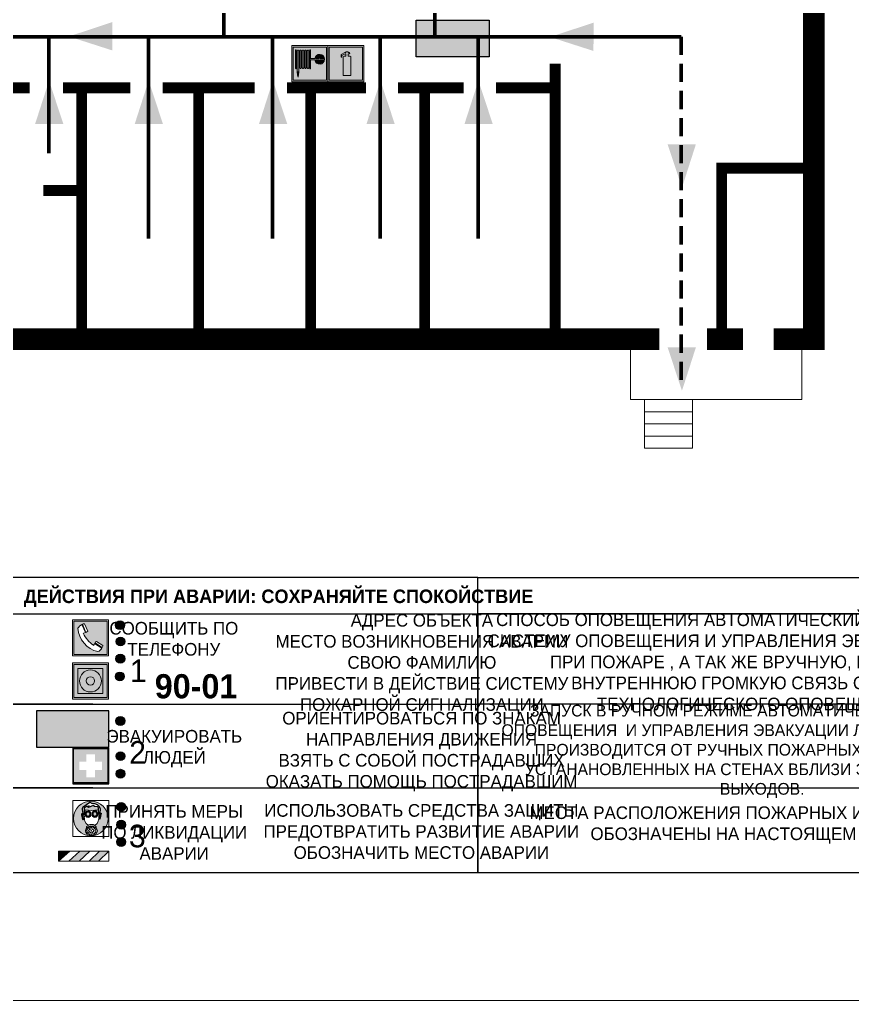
# Model space of a CAD drawing. Header units: millimetres. Extents: x 13810 to 67229, y 12374 to 21950.
# Drawn here: x 29277.9 to 29462.5, y 13754.2 to 13971.6 of the extents above; entities that cross this region are included whole.
import ezdxf

# ---------------------------------------------------------------- set-up
doc = ezdxf.new("R2010")
doc.units = ezdxf.units.MM
doc.linetypes.add('{ Wide Dash }', pattern=[12, 4, -2, 4, -2])
doc.layers.add('План_Штампы', color=7, linetype='Continuous')
doc.styles.add('обычный', font='arial.ttf')

# ---------------------------------------------------------------- blocks, each defined once
blk = doc.blocks.new('A$C38D26F80')
h = blk.add_hatch(color=5)
h.dxf.hatch_style = 1
h.paths.add_polyline_path([(-8.77, -4.48, 1), (-0.19, -4.48, 1)])
h.paths.add_polyline_path([(-6.75, -3.58), (-6.75, -3.31), (-6.62, -3.22), (-6.5, -3.22), (-6.42, -3.3), (-6.39, -3.28), (-6.59, -2.23), (-6.59, -2.01), (-6.38, -1.58), (-4.76, -0.4), (-4.13, -0.79, -0.362848), (-2.1, -2.1, -0.201049), (-2.17, -2.48, 0.085434), (-2.26, -3.13), (-1.9, -3.16), (-2.25, -4.7), (-2.4, -4.59), (-2.43, -4.34), (-2.36, -4.34), (-2.14, -3.34), (-2.47, -3.42), (-2.58, -1.95), (-2.77, -1.58), (-3.58, -1.52), (-3.92, -1.26), (-5.05, -1.73), (-4.87, -1.39), (-5.41, -1.6), (-5.41, -1.46), (-6.13, -1.87), (-6.18, -3.5), (-6.56, -3.47), (-6.37, -4.59), (-6.16, -4.43), (-6.16, -4.66), (-6.36, -4.79), (-6.37, -4.8), (-6.51, -4.76)], flags=16)
h.paths.add_polyline_path([(-6.51, -4.76), (-6.36, -4.79), (-6.37, -4.8)], flags=0)
h.paths.add_polyline_path([(-5.92, -2.34, 0.089508), (-2.67, -2.35), (-2.48, -3.88, -0.268602), (-3.4, -6.18, 0.262449), (-5.2, -6.18, -0.268602), (-6.11, -3.88)], flags=16)
edge = h.paths.add_edge_path(flags=16)
edge.add_ellipse((-5.19, -3.41), major_axis=(0, 0.842), ratio=0.848992, start_angle=0, end_angle=360)
edge = h.paths.add_edge_path(flags=0)
edge.add_ellipse((-5.19, -3.39), major_axis=(0, 0.665), ratio=0.853798, start_angle=0, end_angle=360)
edge = h.paths.add_edge_path(flags=0)
edge.add_ellipse((-5.19, -3.4), major_axis=(0, 0.528), ratio=0.864094, start_angle=0, end_angle=360)
edge = h.paths.add_edge_path(flags=16)
edge.add_ellipse((-3.47, -3.4), major_axis=(0, 0.842), ratio=0.848992, start_angle=0, end_angle=360)
h.paths.add_polyline_path([(-3.13, -6.45), (-3.13, -6.84, 0.383174), (-5.57, -6.85), (-5.57, -6.49, -0.369952)], flags=16)
edge = h.paths.add_edge_path(flags=0)
edge.add_ellipse((-3.47, -3.39), major_axis=(0, 0.665), ratio=0.853798, start_angle=0, end_angle=360)
edge = h.paths.add_edge_path(flags=0)
edge.add_ellipse((-3.47, -3.4), major_axis=(0, 0.528), ratio=0.864094, start_angle=0, end_angle=360)
edge = h.paths.add_edge_path(flags=16)
edge.add_ellipse((-4.34, -7.57), major_axis=(-1.48, 0), ratio=0.744955, start_angle=0, end_angle=360)
h.paths.add_polyline_path([(-5.01, -6.85, -1), (-5.15, -6.85, -1)], flags=0)
h.paths.add_polyline_path([(-5.33, -7.14, -1), (-5.47, -7.14, -1)], flags=0)
h.paths.add_polyline_path([(-4.61, -6.71, -1), (-4.74, -6.71, -1)], flags=16)
h.paths.add_polyline_path([(-5.43, -7.51, -1), (-5.57, -7.51, -1)], flags=0)
h.paths.add_polyline_path([(-4.26, -6.67, -1), (-4.4, -6.67, -1)], flags=16)
h.paths.add_polyline_path([(-4.74, -7.14, -1), (-4.88, -7.14, -1)], flags=0)
h.paths.add_polyline_path([(-4.93, -7.43, -1), (-5.07, -7.43, -1)], flags=0)
h.paths.add_polyline_path([(-4.41, -7.07, -1), (-4.54, -7.07, -1)], flags=0)
h.paths.add_polyline_path([(-5.33, -7.87, -1), (-5.46, -7.87, -1)], flags=0)
h.paths.add_polyline_path([(-3.8, -6.71, -1), (-3.94, -6.71, -1)], flags=16)
h.paths.add_polyline_path([(-4.85, -7.78, -1), (-4.98, -7.78, -1)], flags=0)
h.paths.add_polyline_path([(-3.96, -7.14, -1), (-4.1, -7.14, -1)], flags=0)
h.paths.add_polyline_path([(-4.33, -7.53, -1), (-4.47, -7.53, -1)], flags=0)
h.paths.add_polyline_path([(-5.09, -8.12, -1), (-5.23, -8.12, -1)], flags=0)
h.paths.add_polyline_path([(-3.5, -6.94, -1), (-3.64, -6.94, -1)], flags=0)
h.paths.add_polyline_path([(-4.54, -7.97, -1), (-4.68, -7.97, -1)], flags=0)
h.paths.add_polyline_path([(-3.66, -7.39, -1), (-3.8, -7.39, -1)], flags=0)
h.paths.add_polyline_path([(-4.73, -8.35, -1), (-4.86, -8.35, -1)], flags=0)
h.paths.add_polyline_path([(-4.09, -7.96, -1), (-4.23, -7.96, -1)], flags=0)
h.paths.add_polyline_path([(-3.77, -7.74, -1), (-3.91, -7.74, -1)], flags=0)
h.paths.add_polyline_path([(-3.22, -7.27, -1), (-3.35, -7.27, -1)], flags=0)
h.paths.add_polyline_path([(-4.34, -8.4, -1), (-4.47, -8.4, -1)], flags=0)
h.paths.add_polyline_path([(-3.16, -7.61, -1), (-3.3, -7.61, -1)], flags=0)
h.paths.add_polyline_path([(-3.9, -8.35, -1), (-4.04, -8.35, -1)], flags=0)
h.paths.add_polyline_path([(-3.32, -7.91, -1), (-3.46, -7.91, -1)], flags=0)
h.paths.add_polyline_path([(-3.55, -8.23, -1), (-3.69, -8.23, -1)], flags=0)
at = {"color": 5, "lineweight": 5}
for p, q in [((-4.48, 0), (-8.96, 0)), ((-8.96, 0), (-8.96, -4.48)), ((-4.48, 0), (0, 0)), ((0, 0), (0, -4.48)), ((-6.59, -2.01), (-6.38, -1.58)), ((-6.59, -2.23), (-6.59, -2.01)), ((-6.39, -3.28), (-6.59, -2.23)), ((-6.38, -1.58), (-4.76, -0.4)), ((-6.13, -1.87), (-6.18, -3.5)), ((-5.41, -1.46), (-6.13, -1.87)), ((-5.92, -2.34), (-6.11, -3.88)), ((-4.87, -1.39), (-5.41, -1.6)), ((-5.41, -1.6), (-5.41, -1.46)), ((-3.92, -1.26), (-5.05, -1.73)), ((-5.05, -1.73), (-4.87, -1.39)), ((-4.76, -0.4), (-4.13, -0.79)), ((-3.58, -1.52), (-3.92, -1.26)), ((-2.77, -1.58), (-3.58, -1.52)), ((-2.58, -1.95), (-2.77, -1.58)), ((-2.67, -2.34), (-2.48, -3.88)), ((-2.47, -3.42), (-2.58, -1.95)), ((-8.96, -8.96), (-8.96, -4.48)), ((-6.75, -3.31), (-6.62, -3.22)), ((-6.75, -3.58), (-6.75, -3.31)), ((-6.51, -4.76), (-6.75, -3.58)), ((-6.62, -3.22), (-6.5, -3.22)), ((-6.18, -3.5), (-6.56, -3.47)), ((-6.56, -3.47), (-6.37, -4.59)), ((-6.37, -4.8), (-6.51, -4.76)), ((-6.5, -3.22), (-6.42, -3.3)), ((-6.42, -3.3), (-6.39, -3.28)), ((-6.37, -4.59), (-6.16, -4.43)), ((-6.16, -4.66), (-6.37, -4.8)), ((-6.16, -4.43), (-6.16, -4.66)), ((-2.14, -3.34), (-2.47, -3.42)), ((-2.43, -4.34), (-2.4, -4.59)), ((-2.43, -4.34), (-2.36, -4.34)), ((-2.4, -4.59), (-2.25, -4.7)), ((-2.36, -4.34), (-2.14, -3.34)), ((-1.9, -3.16), (-2.26, -3.13)), ((-2.25, -4.7), (-1.9, -3.16)), ((0, -8.96), (0, -4.48)), ((-5.57, -6.49), (-5.57, -6.85)), ((-3.13, -6.45), (-3.13, -6.84)), ((-4.48, -8.96), (-8.96, -8.96)), ((-4.48, -8.96), (0, -8.96))]:
    blk.add_line(p, q, dxfattribs=at)
at = {"color": 5}
for p, q in [((-6.59, -2.01), (-6.38, -1.58)), ((-6.59, -2.23), (-6.59, -2.01)), ((-6.39, -3.28), (-6.59, -2.23)), ((-6.38, -1.58), (-4.76, -0.4)), ((-6.13, -1.87), (-6.18, -3.5)), ((-5.41, -1.46), (-6.13, -1.87)), ((-4.87, -1.39), (-5.41, -1.6)), ((-5.41, -1.6), (-5.41, -1.46)), ((-3.92, -1.26), (-5.05, -1.73)), ((-5.05, -1.73), (-4.87, -1.39)), ((-4.76, -0.4), (-4.13, -0.79)), ((-3.58, -1.52), (-3.92, -1.26)), ((-2.77, -1.58), (-3.58, -1.52)), ((-2.58, -1.95), (-2.77, -1.58)), ((-2.47, -3.42), (-2.58, -1.95)), ((-6.75, -3.31), (-6.62, -3.22)), ((-6.75, -3.58), (-6.75, -3.31)), ((-6.51, -4.76), (-6.75, -3.58)), ((-6.62, -3.22), (-6.5, -3.22)), ((-6.18, -3.5), (-6.56, -3.47)), ((-6.56, -3.47), (-6.37, -4.59)), ((-6.37, -4.8), (-6.51, -4.76)), ((-6.36, -4.79), (-6.51, -4.76)), ((-6.5, -3.22), (-6.42, -3.3)), ((-6.42, -3.3), (-6.39, -3.28)), ((-6.37, -4.59), (-6.16, -4.43)), ((-6.16, -4.66), (-6.37, -4.8)), ((-6.16, -4.66), (-6.36, -4.79)), ((-6.16, -4.43), (-6.16, -4.66)), ((-2.14, -3.34), (-2.47, -3.42)), ((-2.4, -4.59), (-2.43, -4.34)), ((-2.43, -4.34), (-2.36, -4.34)), ((-2.25, -4.7), (-2.4, -4.59)), ((-2.36, -4.34), (-2.14, -3.34)), ((-2.26, -3.13), (-1.9, -3.16)), ((-1.9, -3.16), (-2.25, -4.7))]:
    blk.add_line(p, q, dxfattribs=at)
at = {"color": 5, "lineweight": 5}
for centre, radius in [((-4.48, -4.48), 4.29), ((-5.4, -7.14), 0.0678), ((-5.08, -6.85), 0.0678), ((-4.81, -7.14), 0.0678), ((-4.67, -6.71), 0.0678), ((-4.47, -7.07), 0.0678), ((-4.33, -6.67), 0.0678), ((-4.03, -7.14), 0.0678), ((-3.87, -6.71), 0.0678), ((-3.57, -6.94), 0.0678), ((-3.28, -7.27), 0.0678), ((-5.5, -7.51), 0.0678), ((-5.4, -7.87), 0.0678), ((-5.16, -8.12), 0.0678), ((-5, -7.43), 0.0678), ((-4.91, -7.78), 0.0678), ((-4.79, -8.35), 0.0678), ((-4.61, -7.97), 0.0678), ((-4.4, -7.53), 0.0678), ((-4.4, -8.4), 0.0678), ((-4.16, -7.96), 0.0678), ((-3.97, -8.35), 0.0678), ((-3.84, -7.74), 0.0678), ((-3.73, -7.39), 0.0678), ((-3.62, -8.23), 0.0678), ((-3.39, -7.91), 0.0678), ((-3.23, -7.61), 0.0678)]:
    blk.add_circle(centre, radius, dxfattribs=at)
for centre, radius, start, end in [((-4.28, 6.66), 9.15, 259.6987, 280.1569), ((-2.6, -2.2), 0.513, 326.4781, 11.7739), ((-3.66, -4.24), 2.47, 171.573, 231.7124), ((-4.93, -4.24), 2.47, 308.2876, 8.427), ((-0.47, -3.05), 1.79, 161.5846, 182.4584), ((-4.33, -7.88), 1.87, 50.358, 131.5662), ((-4.34, -8.2), 1.82, 48.4943, 132.3565), ((-4.3, -7.78), 1.83, 60.5889, 119.4111)]:
    blk.add_arc(centre, radius, start, end, dxfattribs=at)
at = {"color": 5}
for centre, radius, start, end in [((-3.89, -2.66), 1.88, 17.387, 97.1599), ((-2.6, -2.2), 0.511, 326.3906, 11.8614), ((-0.35, -3.07), 1.91, 162.2553, 181.7878)]:
    blk.add_arc(centre, radius, start, end, dxfattribs=at)
at = {"color": 5, "lineweight": 5}
for centre, major_axis, ratio in [((-5.19, -3.41), (0, 0.842), 0.848992), ((-5.19, -3.39), (0, 0.665), 0.853798), ((-5.19, -3.4), (0, 0.528), 0.864094), ((-3.47, -3.4), (0, 0.842), 0.848992), ((-3.47, -3.39), (0, 0.665), 0.853798), ((-3.47, -3.4), (0, 0.528), 0.864094), ((-4.34, -7.57), (-1.48, 0), 0.744955)]:
    blk.add_ellipse(centre, major_axis=major_axis, ratio=ratio, dxfattribs=at)
blk = doc.blocks.new('A$C47DD6509')
at = {"lineweight": 5}
for points in [[(-8.69, 0), (-11.19, 0), (-11.19, -2.22)], [(-4.22, 0), (-6.45, 0), (-8.91, -2.22), (-6.61, -2.22)], [(0, 0), (-2.09, 0), (-4.36, -2.22), (-2.29, -2.22)]]:
    blk.add_hatch(color=242, dxfattribs=at).paths.add_polyline_path(points)
at = {"color": 242, "lineweight": 5}
for p, q in [((-11.19, -2.22), (-8.69, 0)), ((-11.19, -2.22), (-11.19, 0)), ((-11.19, 0), (-8.69, 0)), ((-11.19, 0), (0, 0)), ((-8.91, -2.22), (-6.45, 0)), ((-6.61, -2.22), (-4.22, 0)), ((-4.36, -2.22), (-2.09, 0)), ((-2.29, -2.22), (0, 0)), ((0, 0), (0, -2.22)), ((0, -2.22), (-11.19, -2.22))]:
    blk.add_line(p, q, dxfattribs=at)
blk = doc.blocks.new('A$C32E8229D')
at = {"true_color": 0xffffff}
blk.add_hatch(color=7, dxfattribs=at).paths.add_polyline_path([(0, 0), (0, -8), (16, -8), (16, 0)])
h = blk.add_hatch(color=126)
h.paths.add_polyline_path([(0.2, -0.2), (15.8, -0.2), (15.8, -7.8), (0.2, -7.8)])
h.paths.add_polyline_path([(13.49, -2.05), (12.08, -2.05), (11.37, -2.63, 0.162397), (11.29, -2.84), (11.29, -3.63), (10.35, -3.63), (10.35, -4.05), (11.68, -4.05), (11.68, -3.48), (12.26, -4.28), (11.29, -5.1), (11.29, -6.78), (11.85, -6.78), (11.85, -5.44), (12.8, -4.64), (12.8, -5.94), (14.46, -5.94), (14.46, -5.39), (13.45, -5.39), (13.45, -3.97), (12.46, -2.59), (13.15, -2.59), (13.69, -3.34), (14.18, -3)], flags=16)
h.paths.add_polyline_path([(10.74, -1.82, 1), (11.8, -1.82, 1)], flags=16)
h.paths.add_polyline_path([(9.39, -3.59), (5.99, -3.59), (6.56, -3.03), (5.91, -3.03), (5.1, -3.83), (5.91, -4.64), (6.56, -4.64), (5.99, -4.09), (9.39, -4.09)], flags=16)
h.paths.add_polyline_path([(4.29, -1.08), (1.72, -1.08), (1.72, -6.6), (4.29, -6.6)], flags=16)
at = {"color": 126}
blk.add_lwpolyline([(16, -8), (0, -8), (0, 0), (16, 0)], close=True, dxfattribs=at)
blk = doc.blocks.new('A$C18900ED3')
h = blk.add_hatch(color=126)
h.paths.add_polyline_path([(-0.18, -0.18), (-7.02, -0.18), (-7.02, -7.02), (-0.18, -7.02)])
h.paths.add_polyline_path([(-5.89, -4.46), (-5.89, -2.77), (-4.46, -2.77), (-4.46, -1.31), (-2.77, -1.31), (-2.77, -2.77), (-1.33, -2.77), (-1.33, -4.46), (-2.77, -4.46), (-2.77, -5.89), (-4.46, -5.89), (-4.46, -4.46)], flags=16)
at = {"color": 126}
for p, q in [((-7.2, 0), (-7.2, -7.2)), ((0, 0), (-7.2, 0)), ((0, -7.2), (0, 0)), ((-7.02, -7.02), (-7.02, -0.18)), ((-7.02, -0.18), (-0.18, -0.18)), ((-0.18, -0.18), (-0.18, -7.02)), ((-7.2, -7.2), (0, -7.2)), ((-0.18, -7.02), (-7.02, -7.02))]:
    blk.add_line(p, q, dxfattribs=at)
blk = doc.blocks.new('A$C456E1F9C')
at = {"lineweight": 5}
h = blk.add_hatch(color=242, dxfattribs=at)
h.paths.add_polyline_path([(0.51, -1.47), (0.51, -13.26), (12.29, -13.26), (12.29, -1.47)])
h.paths.add_polyline_path([(5.42, -4.95, -0.254479), (4.78, -5.4), (3.52, -2.53, -0.209735), (4.23, -2.4)], flags=16)
h.paths.add_polyline_path([(8.53, -8.6), (10.87, -10.17), (10.54, -10.76), (8.03, -9.13, -0.192251)], flags=16)
h.paths.add_polyline_path([(4.61, -5.49, 0.005518), (3.87, -5.72, 0.128647), (7.49, -10.01, 0.00809), (7.83, -9.33), (10.47, -10.97, -0.16736), (8.99, -12.25, -0.327862), (1.95, -3.95, -0.166952), (3.36, -2.62)], flags=16)
at = {"color": 242, "lineweight": 5}
for p, q in [((0, -13.77), (0, -0.97)), ((12.8, -0.97), (0, -0.97)), ((4.61, -5.49), (3.36, -2.62)), ((3.52, -2.53), (4.78, -5.4)), ((4.23, -2.4), (5.42, -4.95)), ((12.8, -13.77), (12.8, -0.97)), ((7.83, -9.33), (10.47, -10.97)), ((8.03, -9.13), (10.54, -10.76)), ((10.81, -10.12), (8.53, -8.6)), ((10.54, -10.76), (10.8, -10.3)), ((10.8, -10.3), (10.81, -10.12)), ((0, -13.77), (12.8, -13.77))]:
    blk.add_line(p, q, dxfattribs=at)
blk.add_lwpolyline([(0.51, -1.47), (12.29, -1.47), (12.29, -13.26), (0.51, -13.26)], close=True, dxfattribs=at)
for centre, radius, start, end in [((4.59, -5.34), 2.99, 114.2845, 152.1974), ((4.02, -3.27), 0.891, 76.3284, 123.7092), ((11.12, -3.31), 9.19, 183.9915, 256.6009), ((14.98, -39.1), 35.17, 107.1487, 108.4135), ((13.86, -0.94), 11.08, 205.5536, 234.8762), ((4.68, -4.59), 0.824, 276.9621, 334.0723), ((-13.31, 0.8), 23.44, 332.5487, 334.4027), ((8.94, -9.5), 0.989, 114.4092, 157.9388), ((7.87, -9.46), 3, 291.9291, 329.9329)]:
    blk.add_arc(centre, radius, start, end, dxfattribs=at)
blk = doc.blocks.new('A$C54414219')
at = {"true_color": 0xffffff}
h = blk.add_hatch(color=7, dxfattribs=at)
h.paths.add_polyline_path([(2.39, -9.45), (2.39, -18.3), (11.23, -18.3), (11.23, -9.45)], flags=0)
h.paths.add_polyline_path([(10.71, -13.87, -1), (2.92, -13.87, -1)], flags=0)
h.paths.add_polyline_path([(8.3, -13.87, -1), (5.33, -13.87, -1)], flags=0)
h.paths.add_polyline_path([(0.41, -7.47), (0.41, -20.27), (13.21, -20.27), (13.21, -7.47)])
h.paths.add_polyline_path([(0.92, -19.77), (12.71, -19.77), (12.71, -7.98), (0.92, -7.98)], flags=16)
h.paths.add_polyline_path([(11.23, -9.45), (11.23, -18.3), (2.39, -18.3), (2.39, -9.45)], flags=0)
at = {"lineweight": 5}
h = blk.add_hatch(color=242, dxfattribs=at)
h.paths.add_polyline_path([(12.71, -7.98), (0.92, -7.98), (0.92, -19.77), (12.71, -19.77)])
h.paths.add_polyline_path([(11.23, -18.3), (2.39, -18.3), (2.39, -9.45), (11.23, -9.45)], flags=16)
h.paths.add_polyline_path([(10.71, -13.87, -1), (2.92, -13.87, -1)], flags=0)
h.paths.add_polyline_path([(8.3, -13.87, -1), (5.33, -13.87, -1)], flags=0)
at = {"true_color": 0xffffff}
h = blk.add_hatch(color=7, dxfattribs=at)
h.paths.add_polyline_path([(2.39, -9.45), (2.39, -18.3), (11.23, -18.3), (11.23, -9.45)])
h.paths.add_polyline_path([(10.71, -13.87, -1), (2.92, -13.87, -1)], flags=16)
h.paths.add_polyline_path([(8.3, -13.87, -1), (5.33, -13.87, -1)], flags=0)
at = {"lineweight": 5}
h = blk.add_hatch(color=242, dxfattribs=at)
h.paths.add_polyline_path([(2.92, -13.87, 1), (10.71, -13.87, 1)])
h.paths.add_polyline_path([(8.3, -13.87, -1), (5.33, -13.87, -1)], flags=16)
at = {"color": 242, "lineweight": 5}
for p, q in [((0.41, -20.27), (0.41, -7.47)), ((0.41, -7.47), (13.21, -7.47)), ((0.41, -7.47), (13.21, -7.47)), ((13.21, -20.27), (13.21, -7.47)), ((0.41, -20.27), (13.21, -20.27))]:
    blk.add_line(p, q, dxfattribs=at)
for points in [[(0.92, -7.98), (12.71, -7.98), (12.71, -19.77), (0.92, -19.77)], [(2.39, -9.45), (11.23, -9.45), (11.23, -18.3), (2.39, -18.3)]]:
    blk.add_lwpolyline(points, close=True, dxfattribs=at)
for radius in [3.89, 1.49]:
    blk.add_circle((6.81, -13.87), radius, dxfattribs=at)
blk = doc.blocks.new('A$C37112FD5')
at = {"true_color": 0xf5f5ff}
h = blk.add_hatch(color=7, dxfattribs=at)
h.dxf.hatch_style = 1
h.paths.add_polyline_path([(12.8, -7.4), (0, -7.4), (0, -20.2), (12.8, -20.2)])
h.paths.add_polyline_path([(12.29, -7.91), (12.29, -19.69), (0.51, -19.69), (0.51, -7.91)], flags=16)
h.paths.add_polyline_path([(4.98, -9.04, -0.42597), (5.17, -9.22), (5.17, -12.25), (5.17, -15.29, -0.432244), (4.98, -15.47), (4.83, -15.47, -0.42597), (4.64, -15.29), (4.64, -12.25), (4.64, -9.22, -0.432244), (4.83, -9.04)], flags=0)
h.paths.add_polyline_path([(4.28, -9.22), (4.28, -12.25), (4.28, -15.29, -0.432244), (4.09, -15.47), (3.94, -15.47, -0.42597), (3.75, -15.29), (3.75, -12.25), (3.75, -9.22, -0.432244), (3.94, -9.04), (4.09, -9.04, -0.42597)], flags=0)
h.paths.add_polyline_path([(5.72, -9.04), (5.87, -9.04, -0.42597), (6.06, -9.22), (6.06, -12.25), (6.06, -15.29, -0.432244), (5.87, -15.47), (5.72, -15.47, -0.42597), (5.53, -15.29), (5.53, -12.25), (5.53, -9.22, -0.432244)], flags=0)
h.paths.add_polyline_path([(6.42, -8.9), (6.5, -8.9, -0.42597), (6.69, -9.08), (6.69, -12.03), (8.21, -12.03, -15.824349), (8.21, -12.47), (6.69, -12.47), (6.69, -15.42, -0.432244), (6.5, -15.6), (6.42, -15.6)], flags=0)
h.paths.add_polyline_path([(3.39, -9.22), (3.39, -12.25), (3.39, -15.29, -0.432244), (3.2, -15.47), (3.05, -15.47, -0.42597), (2.85, -15.29), (2.85, -12.25), (2.85, -9.22, -0.432244), (3.05, -9.04), (3.2, -9.04, -0.42597)], flags=0)
h.paths.add_polyline_path([(2.5, -9.22), (2.5, -16.71), (1.96, -16.71), (1.96, -9.22, -0.432244), (2.15, -9.04), (2.31, -9.04, -0.42597)], flags=0)
h.paths.add_polyline_path([(1.61, -8.9), (1.61, -15.6), (1.57, -15.6, -0.42597), (1.37, -15.42), (1.37, -12.03), (1.37, -9.09, -0.432244), (1.57, -8.9)], flags=0)
h.paths.add_polyline_path([(9.76, -10.81), (9.76, -12.03), (8.49, -12.03, -0.336371)], flags=0)
h.paths.add_polyline_path([(8.49, -12.47), (9.76, -12.47), (9.76, -13.7, -0.336371)], flags=0)
h.paths.add_polyline_path([(10.11, -10.81, -0.336371), (11.38, -12.03), (10.11, -12.03)], flags=0)
h.paths.add_polyline_path([(10.11, -12.47), (11.38, -12.47, -0.336371), (10.11, -13.7)], flags=0)
h.paths.add_polyline_path([(2.5, -16.84), (2.5, -17.05), (1.97, -17.05), (1.97, -16.84)], flags=0)
h.paths.add_polyline_path([(2.5, -17.24, -0.033778), (2.24, -18.6, -0.033778), (1.97, -17.24)], flags=0)
h = blk.add_hatch(color=242)
h.dxf.hatch_style = 1
h.paths.add_polyline_path([(12.29, -7.91), (0.51, -7.91), (0.51, -19.69), (12.29, -19.69)])
h.paths.add_polyline_path([(6.42, -15.6), (6.42, -8.9), (6.5, -8.9, -0.42597), (6.69, -9.08), (6.69, -12.03), (8.21, -12.03, -15.824349), (8.21, -12.47), (6.69, -12.47), (6.69, -15.42, -0.432244), (6.5, -15.6)], flags=16)
h.paths.add_polyline_path([(5.87, -15.47), (5.72, -15.47, -0.42597), (5.53, -15.29), (5.53, -12.25), (5.53, -9.22, -0.432244), (5.72, -9.04), (5.87, -9.04, -0.42597), (6.06, -9.22), (6.06, -12.25), (6.06, -15.29, -0.432244)], flags=16)
h.paths.add_polyline_path([(4.98, -15.47), (4.83, -15.47, -0.42597), (4.64, -15.29), (4.64, -12.25), (4.64, -9.22, -0.432244), (4.83, -9.04), (4.98, -9.04, -0.42597), (5.17, -9.22), (5.17, -12.25), (5.17, -15.29, -0.432244)], flags=16)
h.paths.add_polyline_path([(4.09, -15.47), (3.94, -15.47, -0.42597), (3.75, -15.29), (3.75, -12.25), (3.75, -9.22, -0.432244), (3.94, -9.04), (4.09, -9.04, -0.42597), (4.28, -9.22), (4.28, -12.25), (4.28, -15.29, -0.432244)], flags=16)
h.paths.add_polyline_path([(3.2, -15.47), (3.05, -15.47, -0.42597), (2.85, -15.29), (2.85, -12.25), (2.85, -9.22, -0.432244), (3.05, -9.04), (3.2, -9.04, -0.42597), (3.39, -9.22), (3.39, -12.25), (3.39, -15.29, -0.432244)], flags=16)
h.paths.add_polyline_path([(2.5, -17.05), (1.97, -17.05), (1.97, -16.84), (2.5, -16.84)], flags=16)
h.paths.add_polyline_path([(2.5, -17.24, -0.033778), (2.24, -18.6, -0.033778), (1.97, -17.24)], flags=16)
h.paths.add_polyline_path([(2.5, -16.71), (1.96, -16.71), (1.96, -9.22, -0.432244), (2.15, -9.04), (2.31, -9.04, -0.42597), (2.5, -9.22)], flags=16)
h.paths.add_polyline_path([(1.61, -15.6), (1.57, -15.6, -0.42597), (1.37, -15.42), (1.37, -12.03), (1.37, -9.09, -0.432244), (1.57, -8.9), (1.61, -8.9)], flags=16)
h.paths.add_polyline_path([(8.49, -12.47), (9.76, -12.47), (9.76, -13.7, -0.336371)], flags=0)
h.paths.add_polyline_path([(10.11, -13.7), (10.11, -12.47), (11.38, -12.47, -0.336371)], flags=0)
h.paths.add_polyline_path([(8.49, -12.03, -0.336371), (9.76, -10.81), (9.76, -12.03)], flags=0)
h.paths.add_polyline_path([(10.11, -12.03), (10.11, -10.81, -0.336371), (11.38, -12.03)], flags=0)
h = blk.add_hatch(color=7, dxfattribs=at)
h.dxf.hatch_style = 1
h.paths.add_polyline_path([(1.61, -8.9), (1.57, -8.9, 0.432244), (1.37, -9.09), (1.37, -12.03), (1.37, -15.42, 0.42597), (1.57, -15.6), (1.61, -15.6)])
h.paths.add_polyline_path([(2.5, -9.22, 0.42597), (2.31, -9.04), (2.15, -9.04, 0.432244), (1.96, -9.22), (1.96, -16.71), (2.5, -16.71)])
h.paths.add_polyline_path([(2.5, -16.84), (1.97, -16.84), (1.97, -17.05), (2.5, -17.05)])
h.paths.add_polyline_path([(2.5, -17.24), (1.97, -17.24, 0.033778), (2.24, -18.6, 0.033778)])
h.paths.add_polyline_path([(3.39, -12.25), (3.39, -9.22, 0.42597), (3.2, -9.04), (3.05, -9.04, 0.432244), (2.85, -9.22), (2.85, -12.25), (2.85, -15.29, 0.42597), (3.05, -15.47), (3.2, -15.47, 0.432244), (3.39, -15.29)])
h.paths.add_polyline_path([(4.28, -12.25), (4.28, -9.22, 0.42597), (4.09, -9.04), (3.94, -9.04, 0.432244), (3.75, -9.22), (3.75, -12.25), (3.75, -15.29, 0.42597), (3.94, -15.47), (4.09, -15.47, 0.432244), (4.28, -15.29)])
h.paths.add_polyline_path([(5.17, -12.25), (5.17, -9.22, 0.42597), (4.98, -9.04), (4.83, -9.04, 0.432244), (4.64, -9.22), (4.64, -12.25), (4.64, -15.29, 0.42597), (4.83, -15.47), (4.98, -15.47, 0.432244), (5.17, -15.29)])
h.paths.add_polyline_path([(6.06, -12.25), (6.06, -9.22, 0.42597), (5.87, -9.04), (5.72, -9.04, 0.432244), (5.53, -9.22), (5.53, -12.25), (5.53, -15.29, 0.42597), (5.72, -15.47), (5.87, -15.47, 0.432244), (6.06, -15.29)])
h.paths.add_polyline_path([(6.69, -12.47), (8.21, -12.47, 15.824349), (8.21, -12.03), (6.69, -12.03), (6.69, -9.08, 0.42597), (6.5, -8.9), (6.42, -8.9), (6.42, -15.6), (6.5, -15.6, 0.432244), (6.69, -15.42)])
h.paths.add_polyline_path([(8.49, -12.47), (9.76, -12.47), (9.76, -13.7, -0.336371)], flags=16)
h.paths.add_polyline_path([(8.49, -12.03, -0.336371), (9.76, -10.81), (9.76, -12.03)], flags=16)
h.paths.add_polyline_path([(10.11, -12.47), (11.38, -12.47, -0.336371), (10.11, -13.7)], flags=16)
h.paths.add_polyline_path([(10.11, -12.03), (10.11, -10.81, -0.336371), (11.38, -12.03)], flags=16)
h = blk.add_hatch(color=242)
h.dxf.hatch_style = 1
h.paths.add_polyline_path([(9.76, -10.81, 0.336371), (8.49, -12.03), (9.76, -12.03)])
h.paths.add_polyline_path([(10.11, -10.81), (10.11, -12.03), (11.38, -12.03, 0.336371)])
h.paths.add_polyline_path([(11.38, -12.47), (10.11, -12.47), (10.11, -13.7, 0.336371)])
h.paths.add_polyline_path([(9.76, -12.47), (8.49, -12.47, 0.336371), (9.76, -13.7)])
at = {"color": 242, "lineweight": 5}
for p, q in [((0, -20.2), (0, -7.4)), ((0, -7.4), (12.8, -7.4)), ((1.37, -12.03), (1.37, -9.08)), ((1.57, -8.9), (1.61, -8.9)), ((1.61, -8.9), (1.61, -15.6)), ((1.96, -16.71), (1.96, -9.22)), ((2.15, -9.04), (2.31, -9.04)), ((2.5, -16.71), (2.5, -9.22)), ((2.85, -12.25), (2.85, -9.22)), ((3.05, -9.04), (3.2, -9.04)), ((3.39, -12.25), (3.39, -9.22)), ((3.75, -12.25), (3.75, -9.22)), ((3.94, -9.04), (4.09, -9.04)), ((4.28, -12.25), (4.28, -9.22)), ((4.64, -12.25), (4.64, -9.22)), ((4.83, -9.04), (4.98, -9.04)), ((5.17, -12.25), (5.17, -9.22)), ((5.53, -12.25), (5.53, -9.22)), ((5.72, -9.04), (5.87, -9.04)), ((6.06, -12.25), (6.06, -9.22)), ((6.42, -8.9), (6.42, -15.6)), ((6.5, -8.9), (6.42, -8.9)), ((6.69, -12.03), (6.69, -9.08)), ((12.8, -20.2), (12.8, -7.4)), ((1.37, -12.03), (1.37, -15.42)), ((2.85, -12.25), (2.85, -15.29)), ((3.39, -12.25), (3.39, -15.29)), ((3.75, -12.25), (3.75, -15.29)), ((4.28, -12.25), (4.28, -15.29)), ((4.64, -12.25), (4.64, -15.29)), ((5.17, -12.25), (5.17, -15.29)), ((5.53, -12.25), (5.53, -15.29)), ((6.06, -12.25), (6.06, -15.29)), ((8.21, -12.03), (6.69, -12.03)), ((8.21, -12.47), (6.69, -12.47)), ((6.69, -12.47), (6.69, -15.42)), ((9.76, -12.03), (8.49, -12.03)), ((9.76, -12.47), (8.49, -12.47)), ((9.76, -10.81), (9.76, -12.03)), ((9.76, -12.47), (9.76, -13.7)), ((10.11, -10.81), (10.11, -12.03)), ((11.38, -12.03), (10.11, -12.03)), ((11.38, -12.47), (10.11, -12.47)), ((10.11, -12.47), (10.11, -13.7)), ((1.57, -15.6), (1.61, -15.6)), ((1.96, -16.71), (2.5, -16.71)), ((1.97, -16.84), (2.5, -16.84)), ((1.97, -17.05), (1.97, -16.84)), ((2.5, -17.05), (1.97, -17.05)), ((1.97, -17.24), (2.5, -17.24)), ((2.5, -16.84), (2.5, -17.05)), ((3.05, -15.47), (3.2, -15.47)), ((3.94, -15.47), (4.09, -15.47)), ((4.83, -15.47), (4.98, -15.47)), ((5.72, -15.47), (5.87, -15.47)), ((6.42, -15.6), (6.5, -15.6)), ((0, -20.2), (12.8, -20.2))]:
    blk.add_line(p, q, dxfattribs=at)
blk.add_lwpolyline([(0.51, -7.91), (12.29, -7.91), (12.29, -19.69), (0.51, -19.69)], close=True, dxfattribs=at)
for centre, radius, start, end in [((1.56, -9.09), 0.182, 87.1027, 180.6071), ((2.15, -9.22), 0.182, 87.1027, 180.6071), ((2.32, -9.22), 0.182, 359.3929, 92.8973), ((3.04, -9.22), 0.182, 87.1027, 180.6071), ((3.21, -9.22), 0.182, 359.3929, 92.8973), ((3.93, -9.22), 0.182, 87.1027, 180.6071), ((4.1, -9.22), 0.182, 359.3929, 92.8973), ((4.82, -9.22), 0.182, 87.1027, 180.6071), ((4.99, -9.22), 0.182, 359.3929, 92.8973), ((5.71, -9.22), 0.182, 87.1027, 180.6071), ((5.88, -9.22), 0.182, 359.3929, 92.8973), ((6.51, -9.09), 0.182, 359.3929, 92.8973), ((9.93, -12.25), 1.74, 187.2319, 172.7681), ((9.93, -12.25), 1.46, 96.9927, 171.3585), ((9.93, -12.25), 1.46, 188.6415, 263.0073), ((9.93, -12.25), 1.46, 8.6415, 83.0073), ((9.93, -12.25), 1.46, 276.9927, 351.3585), ((1.56, -15.42), 0.182, 179.3929, 272.8973), ((12.17, -15.98), 10.27, 187.041, 194.7793), ((-7.7, -15.98), 10.27, 345.2207, 352.959), ((3.04, -15.29), 0.182, 179.3929, 272.8973), ((3.21, -15.29), 0.182, 267.1027, 0.6071), ((3.93, -15.29), 0.182, 179.3929, 272.8973), ((4.1, -15.29), 0.182, 267.1027, 0.6071), ((4.82, -15.29), 0.182, 179.3929, 272.8973), ((4.99, -15.29), 0.182, 267.1027, 0.6071), ((5.71, -15.29), 0.182, 179.3929, 272.8973), ((5.88, -15.29), 0.182, 267.1027, 0.6071), ((6.51, -15.42), 0.182, 267.1027, 0.6071)]:
    blk.add_arc(centre, radius, start, end, dxfattribs=at)
blk = doc.blocks.new('A$C3AD82952')
at = {"true_color": 0xf5f5ff}
h = blk.add_hatch(color=7, dxfattribs=at)
h.dxf.hatch_style = 1
h.paths.add_polyline_path([(8.21, 8.73, 0.414214), (7.89, 9.05), (7.22, 9.05), (7.22, 9.92), (7.59, 9.92, 1), (7.57, 10.36), (7.22, 10.36), (7.22, 10.6), (6.43, 10.6), (6.43, 10.36), (6.01, 10.36), (4.74, 9.59), (4.74, 8.69), (4.98, 8.73), (4.98, 9.26), (6.12, 9.91), (6.43, 9.91), (6.43, 9.05), (5.76, 9.05, 0.414214), (5.44, 8.73), (5.44, 2.2), (8.21, 2.2)], flags=0)
h.paths.add_polyline_path([(12.8, 12.8), (0, 12.8), (0, 0), (12.8, 0)])
h.paths.add_polyline_path([(0.51, 12.29), (12.29, 12.29), (12.29, 0.51), (0.51, 0.51)], flags=16)
h.paths.add_polyline_path([(4.74, 9.59), (6.01, 10.36), (6.43, 10.36), (6.43, 10.6), (7.22, 10.6), (7.22, 10.36), (7.59, 10.36, -0.94586), (7.59, 9.92), (7.22, 9.92), (7.22, 9.05), (7.89, 9.05, -0.414214), (8.21, 8.73), (8.21, 2.2), (5.44, 2.2), (5.44, 8.73, -0.414214), (5.76, 9.05), (6.43, 9.05), (6.43, 9.91), (6.12, 9.91), (4.98, 9.26), (4.98, 8.73), (4.74, 8.69)], flags=0)
h = blk.add_hatch(color=242)
h.dxf.hatch_style = 1
h.paths.add_polyline_path([(12.29, 12.29), (0.51, 12.29), (0.51, 0.51), (12.29, 0.51)])
h.paths.add_polyline_path([(4.74, 8.69), (4.74, 9.59), (6.01, 10.36), (6.43, 10.36), (6.43, 10.6), (7.22, 10.6), (7.22, 10.36), (7.59, 10.36, -0.94586), (7.59, 9.92), (7.22, 9.92), (7.22, 9.05), (7.89, 9.05, -0.414214), (8.21, 8.73), (8.21, 2.2), (5.44, 2.2), (5.44, 8.73, -0.414214), (5.76, 9.05), (6.43, 9.05), (6.43, 9.91), (6.12, 9.91), (4.98, 9.26), (4.98, 8.73)], flags=16)
h = blk.add_hatch(color=7, dxfattribs=at)
h.dxf.hatch_style = 1
h.paths.add_polyline_path([(8.21, 8.73, 0.414214), (7.89, 9.05), (7.22, 9.05), (7.22, 9.92), (7.59, 9.92, 1), (7.57, 10.36), (7.22, 10.36), (7.22, 10.6), (6.43, 10.6), (6.43, 10.36), (6.01, 10.36), (4.74, 9.59), (4.74, 8.69), (4.98, 8.73), (4.98, 9.26), (6.12, 9.91), (6.43, 9.91), (6.43, 9.05), (5.76, 9.05, 0.414214), (5.44, 8.73), (5.44, 2.2), (8.21, 2.2)])
at = {"color": 242, "lineweight": 5}
for p, q in [((0, 0), (0, 12.8)), ((0, 12.8), (12.8, 12.8)), ((7.22, 10.6), (6.43, 10.6)), ((6.43, 10.6), (6.43, 10.36)), ((7.22, 10.36), (7.22, 10.6)), ((12.8, 0), (12.8, 12.8)), ((6.01, 10.36), (4.74, 9.59)), ((4.74, 9.59), (4.74, 8.69)), ((4.74, 8.69), (4.98, 8.73)), ((4.98, 9.26), (6.12, 9.91)), ((4.98, 8.73), (4.98, 9.26)), ((5.44, 2.2), (5.44, 8.73)), ((5.76, 9.05), (6.43, 9.05)), ((6.01, 10.36), (6.43, 10.36)), ((6.12, 9.91), (6.43, 9.91)), ((6.43, 9.91), (6.43, 9.05)), ((7.59, 10.36), (7.22, 10.36)), ((7.22, 9.05), (7.22, 9.92)), ((7.59, 9.92), (7.22, 9.92)), ((7.89, 9.05), (7.22, 9.05)), ((8.21, 2.2), (8.21, 8.73)), ((0, 0), (12.8, 0)), ((5.44, 2.2), (8.21, 2.2))]:
    blk.add_line(p, q, dxfattribs=at)
blk.add_lwpolyline([(0.51, 12.29), (12.29, 12.29), (12.29, 0.51), (0.51, 0.51)], close=True, dxfattribs=at)
for centre, radius, start, end in [((5.76, 8.73), 0.32, 90, 180), ((7.58, 10.14), 0.223, 273.1875, 86.8125), ((7.89, 8.73), 0.32, 0, 90)]:
    blk.add_arc(centre, radius, start, end, dxfattribs=at)

msp = doc.modelspace()

# ---------------------------------------------------------------- hatches: boundary and pattern name
at = {"lineweight": 0}
h = msp.add_hatch(color=256, dxfattribs=at)
h.dxf.hatch_style = 1
h.paths.add_polyline_path([(29299.16, 13837.36, 1), (29301.09, 13837.36, 1)])
h = msp.add_hatch(color=256, dxfattribs=at)
h.dxf.hatch_style = 1
h.paths.add_polyline_path([(29299.26, 13833.77, 1), (29301.2, 13833.77, 1)])
h = msp.add_hatch(color=256, dxfattribs=at)
h.dxf.hatch_style = 1
h.paths.add_polyline_path([(29299.23, 13829.96, 1), (29301.16, 13829.96, 1)])
h = msp.add_hatch(color=256, dxfattribs=at)
h.dxf.hatch_style = 1
h.paths.add_polyline_path([(29299.14, 13826.03, 1), (29301.07, 13826.03, 1)])
h = msp.add_hatch(color=256, dxfattribs=at)
h.dxf.hatch_style = 1
h.paths.add_polyline_path([(29299.23, 13816.15, 1), (29301.16, 13816.15, 1)])
h = msp.add_hatch(color=256, dxfattribs=at)
h.dxf.hatch_style = 1
h.paths.add_polyline_path([(29299.27, 13808.37, 1), (29301.2, 13808.37, 1)])
h = msp.add_hatch(color=256, dxfattribs=at)
h.dxf.hatch_style = 1
h.paths.add_polyline_path([(29299.26, 13804.47, 1), (29301.19, 13804.47, 1)])
h = msp.add_hatch(color=256, dxfattribs=at)
h.dxf.hatch_style = 1
h.paths.add_polyline_path([(29299.42, 13797.11, 1), (29301.35, 13797.11, 1)])
h = msp.add_hatch(color=256, dxfattribs=at)
h.dxf.hatch_style = 1
h.paths.add_polyline_path([(29299.41, 13793.17, 1), (29301.34, 13793.17, 1)])
h = msp.add_hatch(color=256, dxfattribs=at)
h.dxf.hatch_style = 1
h.paths.add_polyline_path([(29299.42, 13789.33, 1), (29301.35, 13789.33, 1)])

# ---------------------------------------------------------------- linework, layer by layer
at = {"color": 126, "lineweight": 0, "true_color": 0x008754}
msp.add_lwpolyline([(29066.55, 14149.23), (29666.55, 14149.23), (29666.55, 13754.23), (29066.55, 13754.23)], close=True, dxfattribs=at)
at = {"lineweight": 0}
for points, const_width in [([(29422.41, 14064.35), (29453.98, 14064.35), (29453.98, 13900.76), (29445.1, 13900.76)], 4.8), ([(29396.63, 13961.81), (29396.63, 13899.94)], 2.4), ([(29253.35, 13956.49), (29280.09, 13956.49)], 2.4), ([(29287.46, 13956.49), (29302.42, 13956.49)], 2.4), ([(29291.63, 13956.49), (29291.63, 13901.22)], 2.4), ([(29309.58, 13956.49), (29330, 13956.49)], 2.4), ([(29317.55, 13956.49), (29317.55, 13900.58)], 2.4), ([(29337.16, 13956.49), (29354.64, 13956.49)], 2.4), ([(29342.41, 13956.49), (29342.41, 13901.64)], 2.4), ([(29361.8, 13956.49), (29376.33, 13956.49)], 2.4), ([(29367.7, 13956.49), (29367.7, 13899.94)], 2.4), ([(29396.63, 13956.49), (29383.49, 13956.49)], 2.4), ([(29433.55, 13901.51), (29433.55, 13938.68), (29452.62, 13938.68)], 2.4), ([(29291.63, 13933.71), (29283.13, 13933.71)], 2.4), ([(29419.72, 13900.76), (29202.82, 13900.76)], 4.8), ([(29438.3, 13900.76), (29430.31, 13900.76)], 4.8)]:
    msp.add_lwpolyline(points, dxfattribs=dict(at, const_width=const_width))
at = {"color": 126, "lineweight": 100, "true_color": 0x008754}
for points in [[(29323.14, 13967.78), (29323.14, 14034.33)], [(29369.95, 13967.78), (29369.95, 14034.33)], [(29220.64, 13967.78), (29424.54, 13967.78)], [(29284.32, 13967.78), (29284.32, 13941.99)], [(29306.41, 13967.78), (29306.41, 13923.1)], [(29333.97, 13967.78), (29333.97, 13923.1)], [(29357.81, 13967.78), (29357.81, 13923.1)], [(29379.54, 13967.78), (29379.54, 13923.1)]]:
    msp.add_lwpolyline(points, dxfattribs=at)
at = {"color": 126, "linetype": '{ Wide Dash }', "lineweight": 100, "true_color": 0x008754}
msp.add_lwpolyline([(29424.54, 13967.78), (29424.54, 13890.74)], dxfattribs=at)
at = {"lineweight": 0}
msp.add_lwpolyline([(29413.3, 13900.54), (29413.3, 13887.41), (29451.34, 13887.41), (29451.34, 13899.25)], dxfattribs=at)
for points in [[(29416.45, 13884.68), (29427.11, 13884.68), (29427.11, 13887.38), (29416.45, 13887.38)], [(29416.45, 13881.99), (29427.11, 13881.99), (29427.11, 13884.68), (29416.45, 13884.68)], [(29416.45, 13879.29), (29427.11, 13879.29), (29427.11, 13881.99), (29416.45, 13881.99)], [(29416.45, 13876.6), (29427.11, 13876.6), (29427.11, 13879.29), (29416.45, 13879.29)]]:
    msp.add_lwpolyline(points, close=True, dxfattribs=at)
for points in [[(29235.68, 13839.89), (29379.45, 13839.89), (29379.45, 13847.94), (29235.68, 13847.94)], [(29379.45, 13847.94), (29501.17, 13847.94), (29501.17, 13782.49), (29379.45, 13782.49)], [(29379.45, 13847.94), (29501.17, 13847.94), (29501.17, 13839.89), (29379.45, 13839.89)], [(29235.68, 13839.89), (29379.45, 13839.89), (29379.45, 13782.49), (29235.68, 13782.49)], [(29379.45, 13839.89), (29501.17, 13839.89), (29501.17, 13819.9), (29379.45, 13819.9)], [(29501.17, 13819.9), (29379.45, 13819.9), (29379.45, 13801.32), (29501.17, 13801.32)]]:
    msp.add_lwpolyline(points, close=True)
for points in [[(29294.1, 13819.9), (29235.68, 13819.9), (29379.45, 13819.9)], [(29294.1, 13801.32), (29235.68, 13801.32), (29379.45, 13801.32)]]:
    msp.add_lwpolyline(points)
for centre in [(29300.12, 13837.36), (29300.23, 13833.77), (29300.19, 13829.96), (29300.11, 13826.03), (29300.19, 13816.15), (29300.23, 13808.37), (29300.23, 13804.47), (29300.38, 13797.11), (29300.38, 13793.17), (29300.38, 13789.33)]:
    msp.add_circle(centre, 0.966)
at = {"layer": 'План_Штампы', "color": 126, "true_color": 0x008754}
for points in [[(29298.41, 13971.04), (29298.4, 13964.77), (29288.77, 13967.86)], [(29405.13, 13970.92), (29405.12, 13964.65), (29395.49, 13967.74)], [(29287.56, 13948.44), (29281.29, 13948.45), (29284.39, 13958.07)], [(29309.65, 13948.44), (29303.38, 13948.45), (29306.47, 13958.07)], [(29337.21, 13948.44), (29330.94, 13948.45), (29334.03, 13958.07)], [(29361.05, 13948.44), (29354.78, 13948.45), (29357.88, 13958.07)], [(29382.78, 13948.44), (29376.51, 13948.45), (29379.61, 13958.07)], [(29421.56, 13943.98), (29427.83, 13943.97), (29424.74, 13934.35)], [(29421.56, 13898.96), (29427.83, 13898.96), (29424.74, 13889.33)]]:
    msp.add_solid(points, dxfattribs=at)

# ---------------------------------------------------------------- block references
for name, p, xscale, yscale, zscale in [('A$C37112FD5', (29338.2, 13970.46), 0.6249984004534781, 0.6249984004534781, 0.6249984004534781), ('A$C3AD82952', (29346.2, 13957.84), 0.625, 0.625, 0.625), ('A$C456E1F9C', (29289.57, 13839.17), 0.625, 0.625, 0.625), ('A$C54414219', (29289.31, 13833.69), 0.625, 0.625, 0.625), ('A$C18900ED3', (29297.63, 13810.22), 1.111111111007631, 1.111111111007631, 1.111111111007631), ('A$C38D26F80', (29297.66, 13798.55), 0.8928571427240968, 0.8928571427240968, 0.8928571427240968)]:
    msp.add_blockref(name, p, dxfattribs=dict(xscale=xscale, yscale=yscale, zscale=zscale))
at = {"xscale": -1}
msp.add_blockref('A$C32E8229D', (29297.63, 13818.37), dxfattribs=at)
at = {"color": 242, "true_color": 0xc1121c}
msp.add_blockref('A$C47DD6509', (29297.66, 13787.33), dxfattribs=at)
at = {"layer": 'План_Штампы', "color": 126, "true_color": 0x008754, "xscale": 1.012510887696, "yscale": 1.012510887696, "zscale": 1.012510887696, "rotation": 359.9978653237144}
msp.add_blockref('A$C32E8229D', (29365.78, 13971.48), dxfattribs=at)

# ---------------------------------------------------------------- texts
at = {"lineweight": 0, "attachment_point": 5, "style": 'обычный'}
for s, insert, char_height, width in [('{\\fProxima Nova Rg|b1|i0|c204|p2;ДЕЙСТВИЯ ПРИ АВАРИИ: СОХРАНЯЙТЕ СПОКОЙСТВИЕ\\H1.6644x; }', (29335.29, 13843.35), 3, 175.1736), ('\\pi-8.4,l8.4,t8.4;{\\fProxima Nova Rg|b0|i0|c204|p2;АДРЕС ОБЪЕКТА\\PМЕСТО ВОЗНИКНОВЕНИЯ АВАРИИ\\PСВОЮ ФАМИЛИЮ\\PПРИВЕСТИ В ДЕЙСТВИЕ СИСТЕМУ \\PПОЖАРНОЙ СИГНАЛИЗАЦИИ}', (29367.07, 13828.73), 2.8, 126.6484), ('{\\fProxima Nova Rg|b0|i0|c204|p2;СПОСОБ ОПОВЕЩЕНИЯ АВТОМАТИЧЕСКИЙ ЧЕРЕЗ РЕЧЕВУЮ СИСТЕМУ ОПОВЕЩЕНИЯ И УПРАВЛЕНИЯ ЭВАКУАЦИЕЙ ЛЮДЕЙ ПРИ ПОЖАРЕ , А ТАК ЖЕ ВРУЧНУЮ, ИСПОЛЬЗУЯ ВНУТРЕННЮЮ ГРОМКУЮ СВЯЗЬ СИСТЕМЫ ТЕХНОЛОГИЧЕСКОГО ОПОВЕЩЕНИЯ.}', (29441.07, 13828.85), 2.8, 118.5618), ('{\\fProxima Nova Rg|b0|i0|c204|p2;СООБЩИТЬ ПО \\PТЕЛЕФОНУ}', (29312.06, 13834.35), 2.8, 126.6484), ('{\\fProxima Nova Rg|b0|i0|c204|p2;1\\H1.1667x; }', (29304.17, 13827.28), 5, 126.6484), ('{\\fProxima Nova Rg|b1|i0|c204|p2;\\H1.0714x;90-01\\fProxima Nova Rg|b0|i0|c204|p2;\\H0.93331x; \\H1.3449x; }', (29316.99, 13823.81), 5, 126.6484), ('{\\fProxima Nova Rg|b0|i0|c204|p2;\\P\\pt7.8;ЗАПУСК В РУЧНОМ РЕЖИМЕ АВТОМАТИЧЕСКОЙ СИСТЕМЫ ОПОВЕЩЕНИЯ  И УПРАВЛЕНИЯ ЭВАКУАЦИИ ЛЮДЕЙ ПРИ ПОЖАРЕ ПРОИЗВОДИТСЯ ОТ РУЧНЫХ ПОЖАРНЫХ ИЗВЕЩАТЕЛЕЙ, УСТАНАНОВЛЕННЫХ НА СТЕНАХ ВБЛИЗИ ЭВАКУАЦИОННЫХ ВЫХОДОВ. }', (29442.52, 13811.57), 2.6, 121.7868), ('\\pi-8.4,l8.4,t8.4;{\\fProxima Nova Rg|b0|i0|c204|p2;ОРИЕНТИРОВАТЬСЯ ПО ЗНАКАМ \\PНАПРАВЛЕНИЯ ДВИЖЕНИЯ\\PВЗЯТЬ С СОБОЙ ПОСТРАДАВШИХ\\PОКАЗАТЬ ПОМОЩЬ ПОСТРАДАВШИМ}', (29367, 13809.37), 2.8, 126.6484), ('{\\fProxima Nova Rg|b0|i0|c204|p2;ЭВАКУИРОВАТЬ \\PЛЮДЕЙ}', (29312.17, 13810.02), 2.8, 126.6484), ('{\\fProxima Nova Rg|b0|i0|c204|p2;2\\H1.1967x; }', (29304.02, 13809.2), 5, 126.6484), ('{\\fProxima Nova Rg|b0|i0|c204|p2;ПРИНЯТЬ МЕРЫ \\PПО ЛИКВИДАЦИИ \\PАВАРИИ}', (29312.13, 13791.45), 2.8, 126.6484), ('\\pi-8.4,l8.4,t8.4;{\\fProxima Nova Rg|b0|i0|c204|p2;ИСПОЛЬЗОВАТЬ СРЕДСТВА ЗАЩИТЫ \\PПРЕДОТВРАТИТЬ РАЗВИТИЕ АВАРИИ\\PОБОЗНАЧИТЬ МЕСТО АВАРИИ}', (29366.95, 13791.64), 2.8, 126.6484), ('\\pt8.4;{\\fProxima Nova Rg|b0|i0|c204|p2;\\PМЕСТА РАСПОЛОЖЕНИЯ ПОЖАРНЫХ ИЗВЕЩАТЕЛЕЙ ОБОЗНАЧЕНЫ НА НАСТОЯЩЕМ ПЛАНЕ}', (29440.88, 13795.42), 2.8, 118.5618), ('{\\fProxima Nova Rg|b0|i0|c204|p2;3\\H1.1967x; }', (29303.95, 13790.62), 5, 126.6484)]:
    msp.add_mtext(s, dxfattribs=dict(at, insert=insert, char_height=char_height, width=width))

doc.saveas('drawing.dxf')
